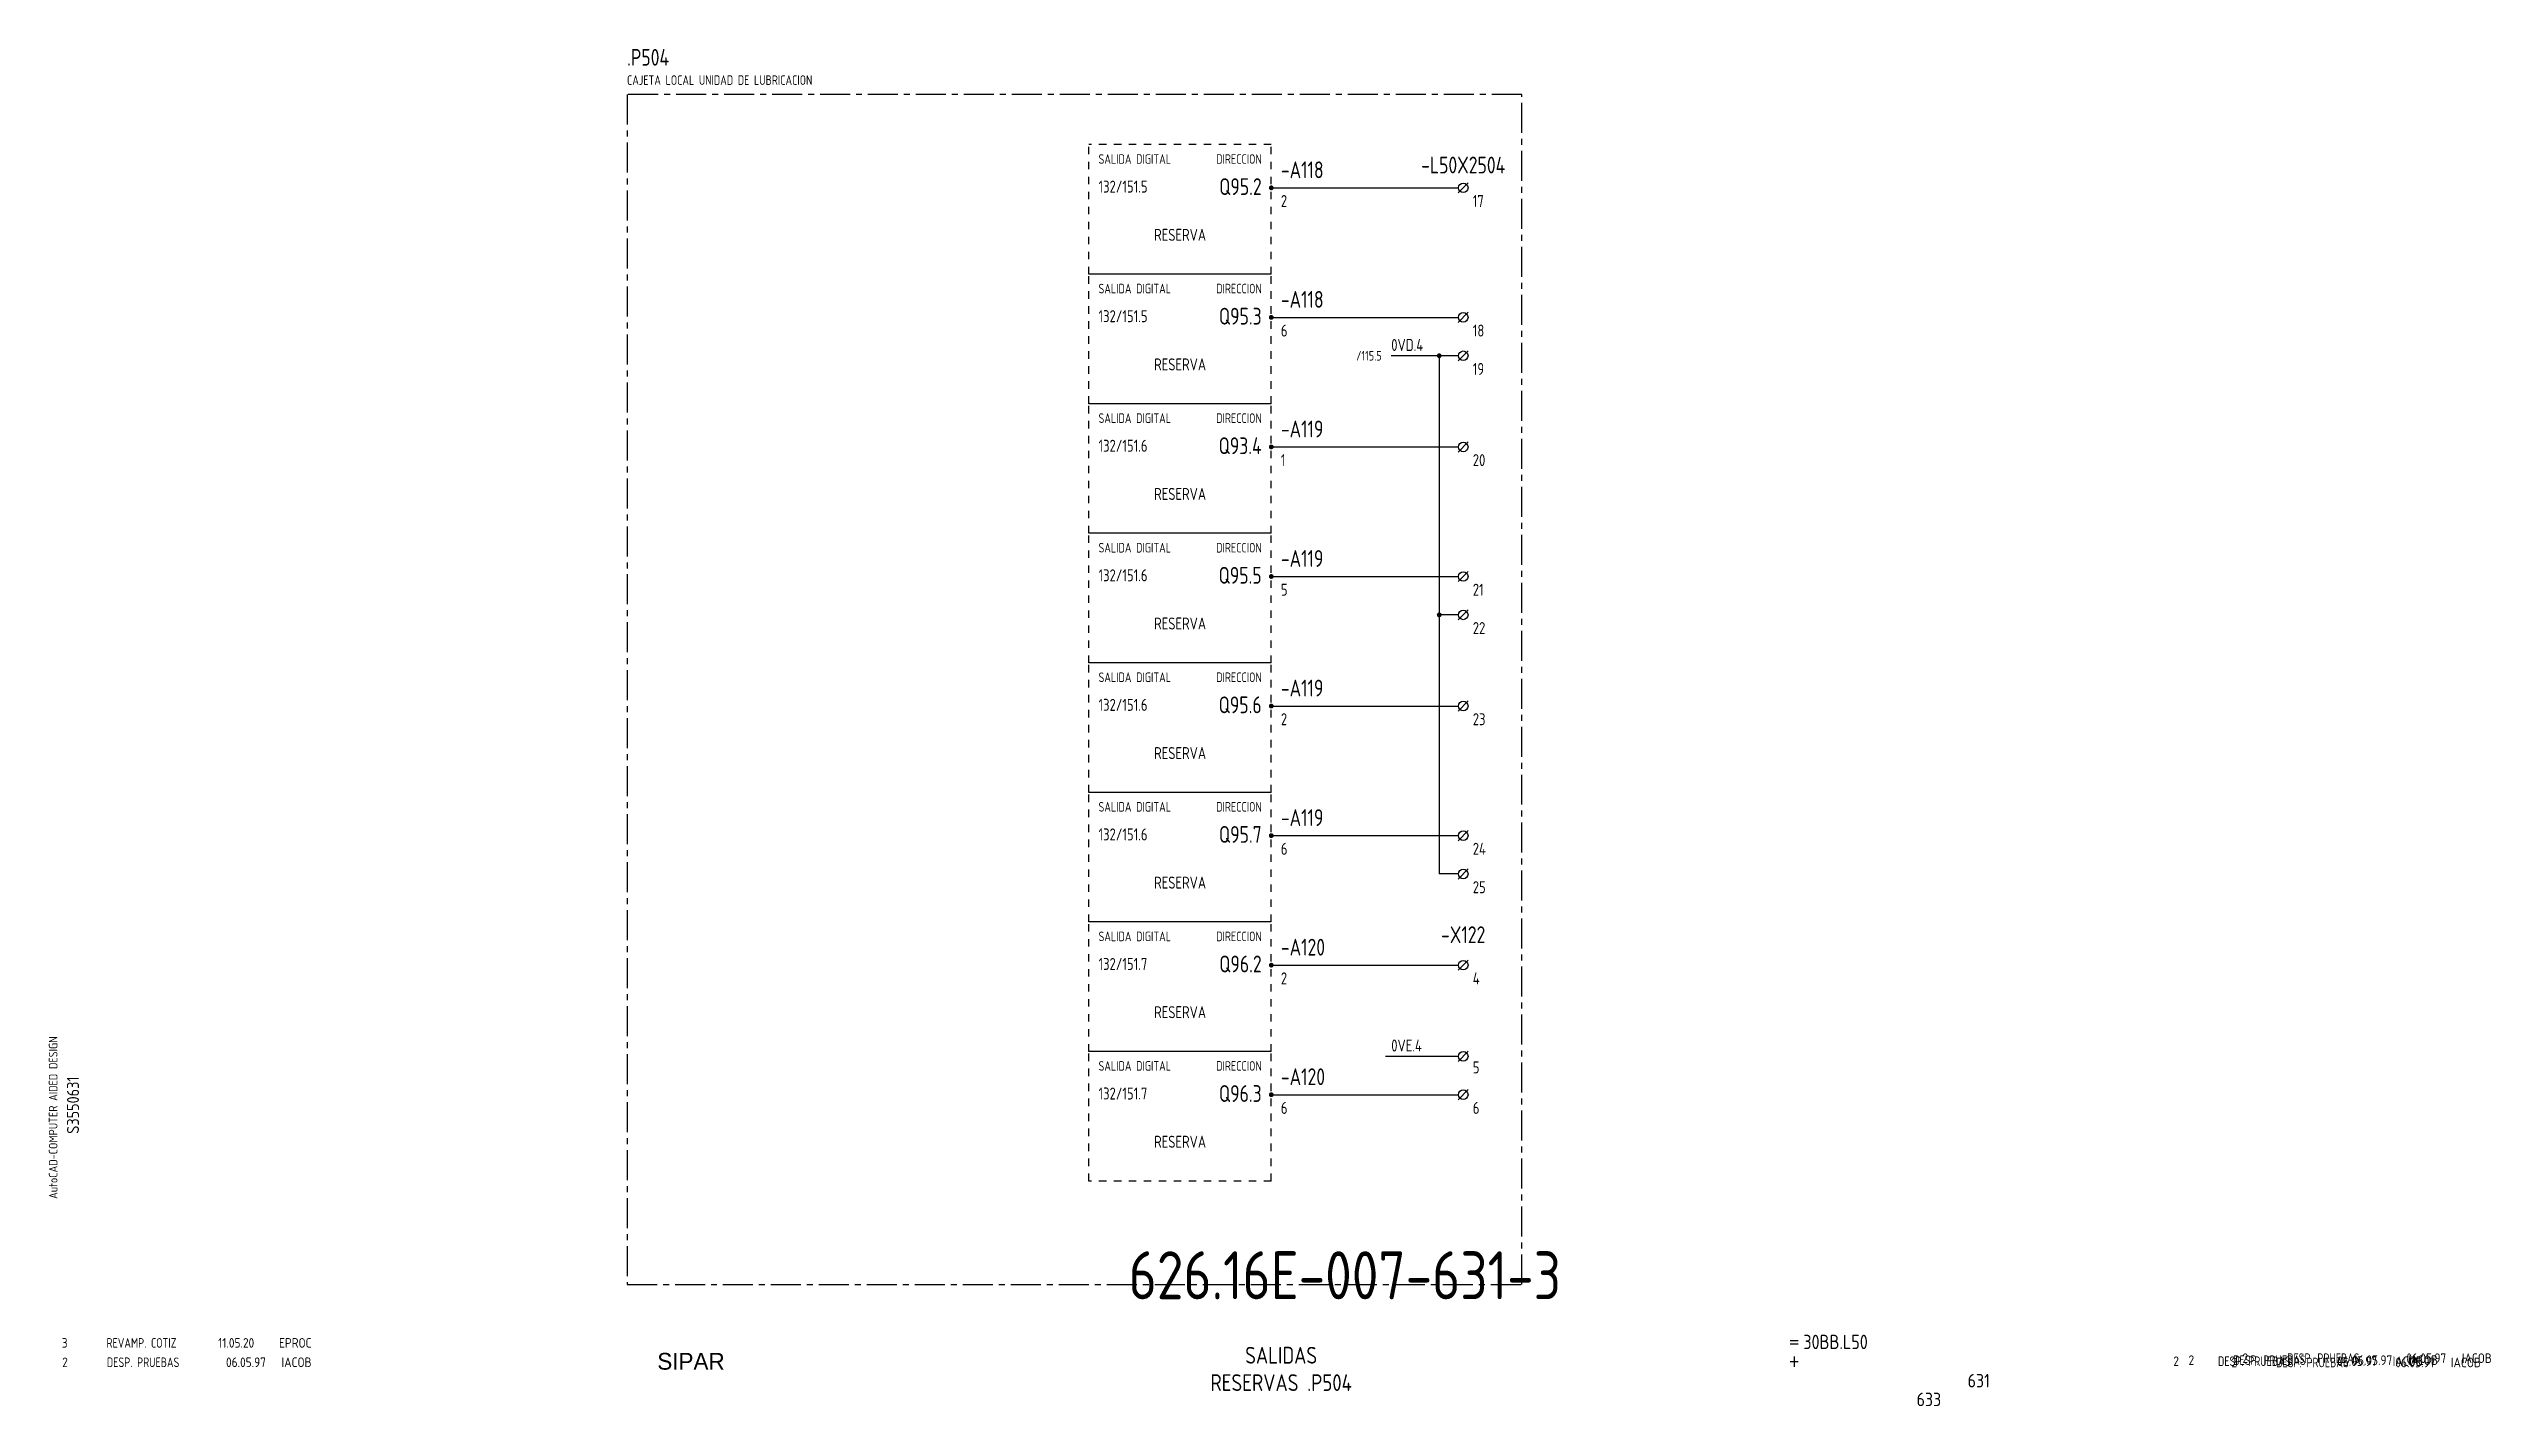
# Model space of a CAD drawing. Extents: x 10 to 519, y 6 to 289.
import ezdxf
from ezdxf.enums import TextEntityAlignment as Align

# ---------------------------------------------------------------- set-up
doc = ezdxf.new("R2010")
doc.units = 0
doc.header["$LTSCALE"] = 5
doc.header["$MEASUREMENT"] = 0
doc.linetypes.add('CENTER', pattern=[2, 1.25, -0.25, 0.25, -0.25])
doc.linetypes.add('HIDDEN1', pattern=[0.625, 0.3125, -0.3125])
doc.layers.get('0').update_dxf_attribs({"linetype": 'CONTINUOUS'})
doc.layers.add('3', color=3, linetype='CONTINUOUS')
doc.layers.add('CART', color=7, linetype='CONTINUOUS')
doc.styles.add('DIN', font='DIN.shx', dxfattribs={"width": 0.85})
doc.styles.add('N', font='ROMANS', dxfattribs={"width": 0.85, "height": 3})
doc.styles.add('SIMPLEX', font='SIMPLEX', dxfattribs={"width": 0.85})
doc.styles.add('X', font='UNIV.SHX', dxfattribs={"height": 3.5})

# ---------------------------------------------------------------- blocks, each defined once
blk = doc.blocks.new('REV2')
at = {"color": 3, "style": 'DIN'}
for s, width, p in [('2', 0.9, (12.45, 13.79)), ('DESP. PRUEBAS', 0.8, (21.76, 13.79)), ('06.05.97', 0.9, (46.59, 13.79)), ('IACOB', 0.9, (58.16, 13.79))]:
    blk.add_text(s, height=2, dxfattribs=dict(at, width=width)).set_placement(p)
blk = doc.blocks.new('B5-3')
at = {"linetype": 'Continuous', "const_width": 0.5}
blk.add_lwpolyline([(-0.25, 0, 1), (0.25, 0, 1)], format="xyb", close=True, dxfattribs=at)
blk = doc.blocks.new('NORMALE')
at = {"linetype": 'Continuous'}
blk.add_line((-1.06, -1.06), (1.06, 1.06), dxfattribs=at)
at = {"color": 7}
blk.add_circle((0, 0), 1, dxfattribs=at)
at = {"color": 7, "style": 'SIMPLEX', "flags": 9}
for tag, p in [('QUADRO', (-7.5, 4)), ('SEZIONE', (-7.5, 2.5)), ('NUMO', (-7.5, 1)), ('NUMM', (-7.5, -0.5)), ('NOTEM', (-7.5, -2)), ('NOTEV', (-7.5, -3.5)), ('UTENZA', (-7.5, -5)), ('RIP', (-7.5, -6.5)), ('RAGGIO', (-7.5, -8))]:
    blk.add_attdef(tag, p, '', height=1, dxfattribs=at)
at = {"color": 3, "style": 'SIMPLEX', "flags": 8}
for tag, p in [('NUMI', (1.5, 0.5)), ('MORSETTIERA', (1.5, -2.5))]:
    blk.add_attdef(tag, p, '', height=2, dxfattribs=at)

msp = doc.modelspace()

# ---------------------------------------------------------------- linework, layer by layer
at = {"color": 3, "linetype": 'CENTER'}
for p, q in [((130.17, 279), (130.17, 31)), ((316.64, 279), (130.17, 279)), ((316.64, 31), (316.64, 279)), ((130.17, 31), (316.64, 31))]:
    msp.add_line(p, q, dxfattribs=at)
at = {"linetype": 'HIDDEN1'}
for p, q in [((264.44, 268.55), (226.44, 268.55)), ((226.44, 241.55), (226.44, 268.55)), ((264.44, 241.55), (264.44, 268.55)), ((226.44, 214.55), (226.44, 241.55)), ((264.44, 214.55), (264.44, 241.55)), ((226.44, 187.55), (226.44, 214.55)), ((264.44, 187.55), (264.44, 214.55)), ((226.44, 160.55), (226.44, 187.55)), ((264.44, 160.55), (264.44, 187.55)), ((226.44, 133.55), (226.44, 160.55)), ((264.44, 133.55), (264.44, 160.55)), ((226.44, 106.55), (226.44, 133.55)), ((264.44, 106.55), (264.44, 133.55)), ((226.44, 79.55), (226.44, 106.55)), ((264.44, 79.55), (264.44, 106.55)), ((226.44, 52.55), (226.44, 79.55)), ((264.44, 52.55), (264.44, 79.55)), ((264.44, 52.55), (226.44, 52.55))]:
    msp.add_line(p, q, dxfattribs=at)
for p, q in [((264.44, 259.55), (303.44, 259.55)), ((264.44, 232.55), (303.44, 232.55)), ((303.44, 224.55), (289.44, 224.55)), ((299.44, 224.55), (299.44, 116.55)), ((264.44, 205.55), (303.44, 205.55)), ((264.44, 178.55), (303.44, 178.55)), ((303.44, 170.55), (299.44, 170.55)), ((264.44, 151.55), (303.44, 151.55)), ((264.44, 124.55), (303.44, 124.55)), ((303.44, 116.55), (299.44, 116.55)), ((303.44, 116.55), (299.44, 116.55)), ((264.44, 97.55), (303.44, 97.55)), ((264.44, 70.55), (303.44, 70.55))]:
    msp.add_line(p, q)
at = {"linetype": 'Continuous'}
for p, q in [((264.44, 241.55), (226.44, 241.55)), ((264.44, 214.55), (226.44, 214.55)), ((264.44, 187.55), (226.44, 187.55)), ((264.44, 160.55), (226.44, 160.55)), ((264.44, 133.55), (226.44, 133.55)), ((264.44, 106.55), (226.44, 106.55)), ((264.44, 79.55), (226.44, 79.55)), ((303.44, 78.55), (288.27, 78.55))]:
    msp.add_line(p, q, dxfattribs=at)
at = {"const_width": 0.5}
msp.add_lwpolyline([(299.19, 170.55, 1), (299.69, 170.55, 1)], format="xyb", close=True, dxfattribs=at)

# ---------------------------------------------------------------- block references
for name, p in [('B5-3', (264.44, 259.55)), ('B5-3', (264.44, 232.55)), ('B5-3', (299.44, 224.55)), ('B5-3', (264.44, 205.55)), ('B5-3', (264.44, 178.55)), ('B5-3', (264.44, 151.55)), ('B5-3', (264.44, 124.55)), ('B5-3', (264.44, 97.55)), ('B5-3', (264.44, 70.55)), ('REV2', (439.99, 0.22)), ('REV2', (443.16, 0.44)), ('REV2', (452.12, -0.04)), ('REV2', (454.4, 0.85))]:
    msp.add_blockref(name, p)
at = {"linetype": 'Continuous'}
for name, p in [('NORMALE', (304.44, 259.55)), ('NORMALE', (304.44, 232.55)), ('NORMALE', (304.44, 224.55)), ('NORMALE', (304.44, 205.55)), ('NORMALE', (304.44, 178.55)), ('NORMALE', (304.44, 170.55)), ('NORMALE', (304.44, 151.55)), ('NORMALE', (304.44, 124.55)), ('NORMALE', (304.44, 116.55)), ('NORMALE', (304.44, 97.55)), ('NORMALE', (304.44, 78.55)), ('NORMALE', (304.44, 70.55)), ('REV2', (0, 0))]:
    msp.add_blockref(name, p, dxfattribs=at)

# ---------------------------------------------------------------- texts
at = {"color": 3, "style": 'DIN'}
for s, height, width, p in [('.P504', 3.5, 0.8, (130.17, 285)), ('-A118', 3.5, 0.8, (266.44, 261.55)), ('-A118', 3.5, 0.8, (266.44, 234.55)), ('-A119  ', 3.5, 0.8, (266.44, 207.55)), ('-A119', 3.5, 0.8, (266.44, 180.55)), ('-A119', 3.5, 0.8, (266.44, 153.55)), ('-A119', 3.5, 0.8, (266.44, 126.55)), ('-A120', 3.5, 0.8, (266.44, 99.55)), ('-A120', 3.5, 0.8, (266.44, 72.55)), ('3', 2, 0.9, (12.37, 17.83)), ('REVAMP. COTIZ', 2, 0.8, (21.68, 17.83)), ('11.05.20', 2, 0.9, (44.96, 17.83)), ('EPROC', 2, 0.9, (57.64, 17.83))]:
    msp.add_text(s, height=height, dxfattribs=dict(at, width=width)).set_placement(p)
at = {"style": 'DIN', "width": 0.8}
for s, height, p in [('CAJETA LOCAL UNIDAD DE LUBRICACION', 2, (130.17, 281)), ('132/151.5', 2.5, (228.44, 258.55)), ('2', 2.5, (266.44, 255.55)), ('17', 2.5, (306.44, 255.55)), ('132/151.5', 2.5, (228.44, 231.55)), ('6', 2.5, (266.44, 228.55)), ('18', 2.5, (306.44, 228.55)), ('0VD.4', 2.5, (289.44, 225.55)), ('19', 2.5, (306.44, 220.55)), ('132/151.6', 2.5, (228.44, 204.55)), ('1', 2.5, (266.44, 201.55)), ('20', 2.5, (306.44, 201.55)), ('132/151.6', 2.5, (228.44, 177.55)), ('5', 2.5, (266.44, 174.55)), ('21', 2.5, (306.44, 174.55)), ('22', 2.5, (306.44, 166.55)), ('132/151.6', 2.5, (228.44, 150.55)), ('2', 2.5, (266.44, 147.55)), ('23', 2.5, (306.44, 147.55)), ('132/151.6', 2.5, (228.44, 123.55)), ('6', 2.5, (266.44, 120.55)), ('24', 2.5, (306.44, 120.55)), ('25', 2.5, (306.44, 112.55)), ('132/151.7', 2.5, (228.44, 96.55)), ('2', 2.5, (266.44, 93.55)), ('4', 2.5, (306.44, 93.55)), ('0VE.4', 2.5, (289.44, 79.55)), ('5', 2.5, (306.44, 75)), ('132/151.7', 2.5, (228.44, 69.55)), ('6', 2.5, (266.44, 66.55)), ('6', 2.5, (306.44, 66.55))]:
    msp.add_text(s, height=height, dxfattribs=at).set_placement(p)
at = {"color": 1, "style": 'DIN', "width": 0.8}
for p in [(228.44, 264.55), (228.44, 237.55), (228.44, 210.55), (228.44, 183.55), (228.44, 156.55), (228.44, 129.55), (228.44, 102.55), (228.44, 75.55)]:
    msp.add_text('SALIDA DIGITAL', height=2, dxfattribs=at).set_placement(p)
for p in [(262.44, 264.55), (262.44, 237.55), (262.44, 210.55), (262.44, 183.55), (262.44, 156.55), (262.44, 129.55), (262.44, 102.55), (262.44, 75.55)]:
    msp.add_text('DIRECCION', height=2, dxfattribs=at).set_placement(p, align=Align.RIGHT)
at = {"color": 3, "style": 'DIN', "width": 0.8}
for s, p in [('-L50X2504', (304.44, 262.55)), ('-X122', (304.44, 102.15))]:
    msp.add_text(s, height=3.5, dxfattribs=at).set_placement(p, align=Align.CENTER)
for s, p in [('Q95.2', (262.44, 258.05)), ('Q95.3', (262.44, 231.05)), ('Q93.4', (262.44, 204.05)), ('Q95.5', (262.44, 177.05)), ('Q95.6', (262.44, 150.05)), ('Q95.7', (262.44, 123.05)), ('Q96.2', (262.44, 96.05)), ('Q96.3', (262.44, 69.05))]:
    msp.add_text(s, height=3.5, dxfattribs=at).set_placement(p, align=Align.RIGHT)
at = {"style": 'DIN', "width": 0.8}
for p in [(245.44, 248.5), (245.44, 221.5), (245.44, 194.5), (245.44, 167.5), (245.44, 140.5), (245.44, 113.5), (245.44, 86.5), (245.44, 59.5)]:
    msp.add_text('RESERVA', height=2.5, dxfattribs=at).set_placement(p, align=Align.CENTER)
msp.add_text('/115.5', height=2, dxfattribs=at).set_placement((287.44, 223.55), align=Align.RIGHT)
at = {"color": 2, "insert": (234.72, 37.92), "char_height": 10, "width": 111.0411, "attachment_point": 1, "style": 'DIN'}
msp.add_mtext('626.16E-007-631-3', dxfattribs=at)
at = {"layer": '3', "color": 2, "style": 'DIN', "width": 0.85}
for s, p in [('SALIDAS', (266.5, 14.51)), ('RESERVAS .P504', (266.5, 8.8))]:
    msp.add_text(s, height=3.5, dxfattribs=at).set_placement(p, align=Align.CENTER)
at = {"layer": 'CART', "color": 1, "style": 'DIN', "width": 0.9}
msp.add_text('AutoCAD-COMPUTER AIDED DESIGN', height=1.8, rotation=90, dxfattribs=at).set_placement((11.47, 48.84))
at = {"layer": 'CART', "color": 3, "style": 'N', "width": 0.85}
for s, p in [('=', (372.24, 17.91)), ('+', (372.24, 13.87))]:
    msp.add_text(s, height=2.5, dxfattribs=at).set_placement(p)
at = {"layer": 'CART', "color": 3, "style": 'DIN', "width": 0.9, "flags": 1}
msp.add_attdef('S3550631', text='', height=2.5, rotation=90, dxfattribs=at).set_placement((15.95, 68.38), align=Align.CENTER)
at = {"layer": 'CART', "color": 3, "style": 'DIN', "width": 0.85}
msp.add_attdef('30BB.L50', text='', height=3, dxfattribs=at).set_placement((375.33, 16.63), align=Align.BOTTOM_LEFT)
at = {"layer": 'CART', "color": 6, "style": 'X', "flags": 1}
msp.add_attdef('SIPAR', text='', height=3.5, dxfattribs=at).set_placement((143.5, 15), align=Align.MIDDLE)
at = {"layer": 'CART', "color": 2, "style": 'DIN', "width": 0.9, "flags": 1}
msp.add_attdef('631', text='', height=2.8, dxfattribs=at).set_placement((414.2, 9.56), align=Align.RIGHT)
at = {"layer": 'CART', "color": 7, "style": 'DIN', "width": 0.9, "flags": 1}
msp.add_attdef('633', (398.93, 5.65), '', height=2.8, dxfattribs=at)

doc.saveas('drawing.dxf')
